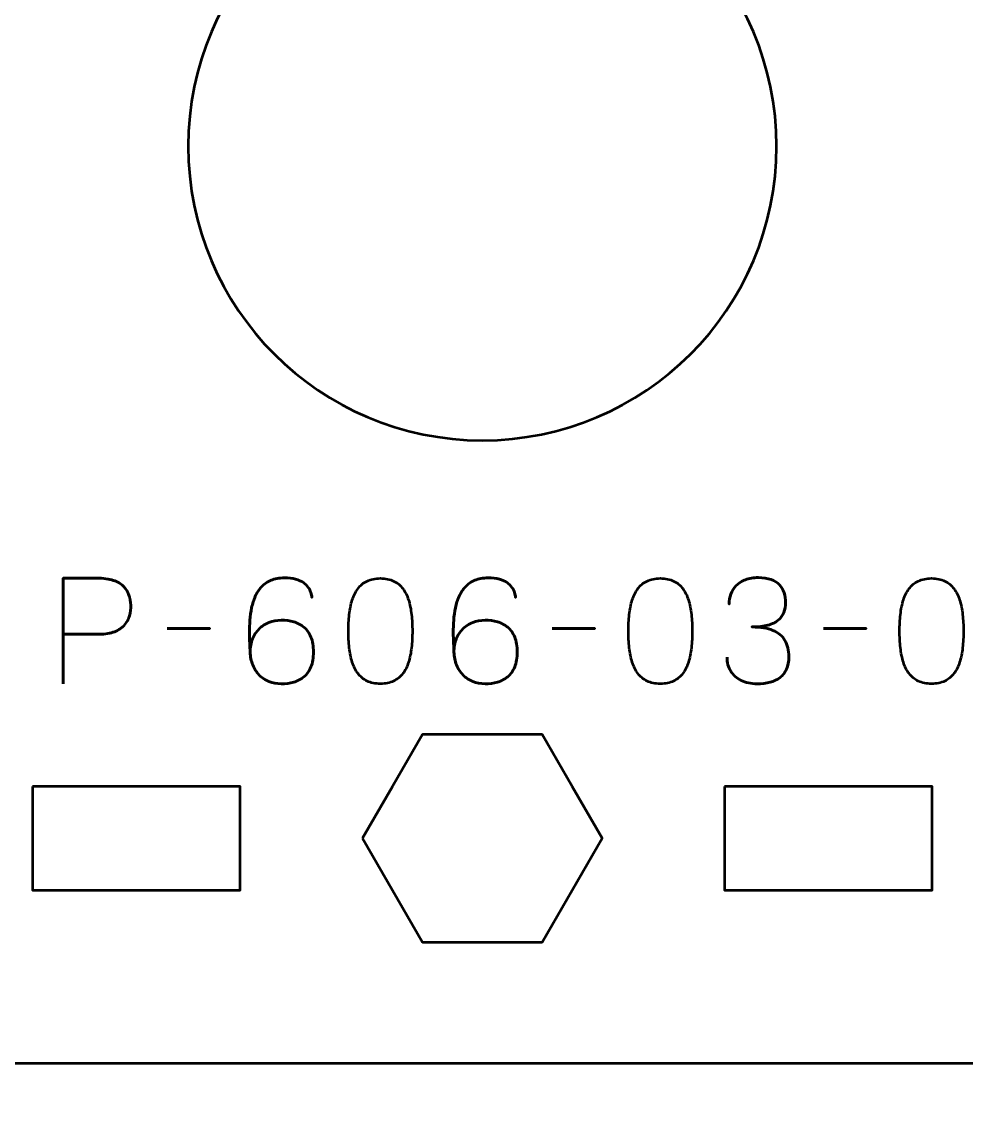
# Model space of a CAD drawing. Header units: centimetres. Extents: x -21 to 0, y -29.7 to 0.
# Drawn here: x -18.831 to -16.102, y -5.95 to -2.79 of the extents above; entities that cross this region are included whole.
import ezdxf

# ---------------------------------------------------------------- set-up
doc = ezdxf.new("R2010")
doc.units = ezdxf.units.CM
doc.header["$MEASUREMENT"] = 0
doc.layers.add('Layer 1', color=7, linetype='Continuous')

msp = doc.modelspace()

# ---------------------------------------------------------------- linework, layer by layer
at = {"layer": 'Layer 1', "color": 1, "lineweight": 53}
msp.add_open_spline([(-21.00003, -29.19995), (-21.00003, -29.19995), (-21.00003, -1.69992), (-21.00003, -1.69992), (-21.00003, -1.69992), (-21.00003, -1.61709), (-20.93286, -1.54992), (-20.85003, -1.54992), (-20.85003, -1.54992), (-20.7672, -1.54992), (-20.70003, -1.48275), (-20.70003, -1.39992), (-20.70003, -1.39992), (-20.70003, -1.31709), (-20.7672, -1.24992), (-20.85003, -1.24992), (-20.85003, -1.24992), (-20.93286, -1.24992), (-21.00003, -1.18275), (-21.00003, -1.09992), (-21.00003, -1.09992), (-21.00003, -1.09992), (-21.00003, -0.49992), (-21.00003, -0.49992), (-21.00003, -0.49992), (-21.00003, -0.22295), (-20.77694, 0.00004), (-20.49994, 0.00004), (-20.49994, 0.00004), (-20.49994, 0.00004), (-0.50008, 0.00004), (-0.50008, 0.00004), (-0.50008, 0.00004), (-0.22294, 0.00004), (0.00002, -0.22295), (0.00002, -0.49992), (0.00002, -0.49992), (0.00002, -0.49992), (0.00002, -29.19995), (0.00002, -29.19995), (0.00002, -29.19995), (0.00002, -29.47695), (-0.22294, -29.70004), (-0.50008, -29.70004), (-0.50008, -29.70004), (-0.50008, -29.70004), (-20.49994, -29.70004), (-20.49994, -29.70004), (-20.49994, -29.70004), (-20.77694, -29.70004), (-21.00003, -29.47695), (-21.00003, -29.19995)], degree=3, knots=[0, 0, 0, 0, 0.0769231, 0.0769231, 0.0769231, 0.0769231, 0.1538462, 0.1538462, 0.1538462, 0.1538462, 0.2307692, 0.2307692, 0.2307692, 0.2307692, 0.3076923, 0.3076923, 0.3076923, 0.3076923, 0.3846154, 0.3846154, 0.3846154, 0.3846154, 0.4615385, 0.4615385, 0.4615385, 0.4615385, 0.5384615, 0.5384615, 0.5384615, 0.5384615, 0.6153846, 0.6153846, 0.6153846, 0.6153846, 0.6923077, 0.6923077, 0.6923077, 0.6923077, 0.7692308, 0.7692308, 0.7692308, 0.7692308, 0.8461538, 0.8461538, 0.8461538, 0.8461538, 0.9230769, 0.9230769, 0.9230769, 0.9230769, 1, 1, 1, 1], dxfattribs=at)
at = {"layer": 'Layer 1', "color": 3, "lineweight": 53}
msp.add_open_spline([(-19.64992, -0.49997), (-19.64992, -0.49997), (-15.35005, -0.49997), (-15.35005, -0.49997), (-15.35005, -0.49997), (-15.07291, -0.49997), (-14.84995, -0.72306), (-14.84995, -1.00006), (-14.84995, -1.00006), (-14.84995, -1.00006), (-14.84995, -5.29993), (-14.84995, -5.29993), (-14.84995, -5.29993), (-14.84995, -5.57707), (-15.07291, -5.80003), (-15.35005, -5.80003), (-15.35005, -5.80003), (-15.35005, -5.80003), (-19.64992, -5.80003), (-19.64992, -5.80003), (-19.64992, -5.80003), (-19.92692, -5.80003), (-20.15001, -5.57707), (-20.15001, -5.29993), (-20.15001, -5.29993), (-20.15001, -5.29993), (-20.15001, -1.00006), (-20.15001, -1.00006), (-20.15001, -1.00006), (-20.15001, -0.72306), (-19.92692, -0.49997), (-19.64992, -0.49997)], degree=3, knots=[0, 0, 0, 0, 0.125, 0.125, 0.125, 0.125, 0.25, 0.25, 0.25, 0.25, 0.375, 0.375, 0.375, 0.375, 0.5, 0.5, 0.5, 0.5, 0.625, 0.625, 0.625, 0.625, 0.75, 0.75, 0.75, 0.75, 0.875, 0.875, 0.875, 0.875, 1, 1, 1, 1], dxfattribs=at)
at = {"layer": 'Layer 1', "lineweight": 53}
for points, knots in [([(-17.49998, -2.3), (-17.03061, -2.3), (-16.64998, -2.68063), (-16.64998, -3.15), (-16.64998, -3.15), (-16.64998, -3.61937), (-17.03061, -4), (-17.49998, -4), (-17.49998, -4), (-17.96935, -4), (-18.34998, -3.61937), (-18.34998, -3.15), (-18.34998, -3.15), (-18.34998, -2.68063), (-17.96935, -2.3), (-17.49998, -2.3)], [0, 0, 0, 0, 0.25, 0.25, 0.25, 0.25, 0.5, 0.5, 0.5, 0.5, 0.75, 0.75, 0.75, 0.75, 1, 1, 1, 1]), ([(-17.84639, -5.15), (-17.84639, -5.15), (-17.75979, -5), (-17.75979, -5), (-17.75979, -5), (-17.75979, -5), (-17.67318, -4.85), (-17.67318, -4.85), (-17.67318, -4.85), (-17.67318, -4.85), (-17.49998, -4.85), (-17.49998, -4.85), (-17.49998, -4.85), (-17.49998, -4.85), (-17.32678, -4.85), (-17.32678, -4.85), (-17.32678, -4.85), (-17.32678, -4.85), (-17.24017, -5), (-17.24017, -5), (-17.24017, -5), (-17.24017, -5), (-17.15357, -5.15), (-17.15357, -5.15), (-17.15357, -5.15), (-17.15357, -5.15), (-17.24017, -5.3), (-17.24017, -5.3), (-17.24017, -5.3), (-17.24017, -5.3), (-17.32678, -5.45), (-17.32678, -5.45), (-17.32678, -5.45), (-17.32678, -5.45), (-17.49998, -5.45), (-17.49998, -5.45), (-17.49998, -5.45), (-17.49998, -5.45), (-17.67318, -5.45), (-17.67318, -5.45), (-17.67318, -5.45), (-17.67318, -5.45), (-17.75979, -5.3), (-17.75979, -5.3), (-17.75979, -5.3), (-17.75979, -5.3), (-17.84639, -5.15), (-17.84639, -5.15)], [0, 0, 0, 0, 0.0833333, 0.0833333, 0.0833333, 0.0833333, 0.1666667, 0.1666667, 0.1666667, 0.1666667, 0.25, 0.25, 0.25, 0.25, 0.3333333, 0.3333333, 0.3333333, 0.3333333, 0.4166667, 0.4166667, 0.4166667, 0.4166667, 0.5, 0.5, 0.5, 0.5, 0.5833333, 0.5833333, 0.5833333, 0.5833333, 0.6666667, 0.6666667, 0.6666667, 0.6666667, 0.75, 0.75, 0.75, 0.75, 0.8333333, 0.8333333, 0.8333333, 0.8333333, 0.9166667, 0.9166667, 0.9166667, 0.9166667, 1, 1, 1, 1]), ([(-18.79997, -4.99993), (-18.79997, -4.99993), (-18.19996, -4.99993), (-18.19996, -4.99993), (-18.19996, -4.99993), (-18.19996, -4.99993), (-18.19996, -5.29993), (-18.19996, -5.29993), (-18.19996, -5.29993), (-18.19996, -5.29993), (-18.79997, -5.29993), (-18.79997, -5.29993), (-18.79997, -5.29993), (-18.79997, -5.29993), (-18.79997, -4.99993), (-18.79997, -4.99993)], [0, 0, 0, 0, 0.25, 0.25, 0.25, 0.25, 0.5, 0.5, 0.5, 0.5, 0.75, 0.75, 0.75, 0.75, 1, 1, 1, 1]), ([(-16.8, -4.99993), (-16.8, -4.99993), (-16.2, -4.99993), (-16.2, -4.99993), (-16.2, -4.99993), (-16.2, -4.99993), (-16.2, -5.29993), (-16.2, -5.29993), (-16.2, -5.29993), (-16.2, -5.29993), (-16.8, -5.29993), (-16.8, -5.29993), (-16.8, -5.29993), (-16.8, -5.29993), (-16.8, -4.99993), (-16.8, -4.99993)], [0, 0, 0, 0, 0.25, 0.25, 0.25, 0.25, 0.5, 0.5, 0.5, 0.5, 0.75, 0.75, 0.75, 0.75, 1, 1, 1, 1])]:
    msp.add_open_spline(points, degree=3, knots=knots, dxfattribs=at)
at = {"layer": 'Layer 1', "color": 5, "lineweight": 53}
for points, knots in [([(-18.71159, -4.70342), (-18.71159, -4.70342), (-18.71159, -4.3982), (-18.71159, -4.3982), (-18.71159, -4.3982), (-18.71159, -4.3982), (-18.61422, -4.3982), (-18.61422, -4.3982), (-18.61422, -4.3982), (-18.59475, -4.39827), (-18.57874, -4.40046), (-18.56611, -4.40469), (-18.56611, -4.40469), (-18.55355, -4.40885), (-18.54367, -4.41464), (-18.53654, -4.42198), (-18.53654, -4.42198), (-18.52942, -4.42924), (-18.52434, -4.43757), (-18.52123, -4.44695), (-18.52123, -4.44695), (-18.5182, -4.45634), (-18.51644, -4.46614), (-18.51601, -4.47652), (-18.51601, -4.47652), (-18.51552, -4.48689), (-18.51672, -4.49705), (-18.51954, -4.50692), (-18.51954, -4.50692), (-18.52243, -4.5168), (-18.5273, -4.52576), (-18.53429, -4.53381), (-18.53429, -4.53381), (-18.5412, -4.54185), (-18.55058, -4.54827), (-18.56237, -4.553), (-18.56237, -4.553), (-18.57415, -4.55779), (-18.58875, -4.56019), (-18.60618, -4.56033), (-18.60618, -4.56033), (-18.60618, -4.56033), (-18.71159, -4.56033), (-18.71159, -4.56033), (-18.71159, -4.56033), (-18.71159, -4.56033), (-18.60618, -4.56033), (-18.60618, -4.56033), (-18.60618, -4.56033), (-18.58911, -4.56019), (-18.57464, -4.55779), (-18.56293, -4.553), (-18.56293, -4.553), (-18.55115, -4.54827), (-18.54176, -4.54185), (-18.53471, -4.53381), (-18.53471, -4.53381), (-18.52772, -4.52576), (-18.52271, -4.5168), (-18.51975, -4.50692), (-18.51975, -4.50692), (-18.51679, -4.49705), (-18.51552, -4.48689), (-18.51601, -4.47652), (-18.51601, -4.47652), (-18.51644, -4.46614), (-18.5182, -4.45634), (-18.52137, -4.44695), (-18.52137, -4.44695), (-18.52448, -4.43757), (-18.5297, -4.42924), (-18.53683, -4.42198), (-18.53683, -4.42198), (-18.54402, -4.41464), (-18.5539, -4.40885), (-18.56646, -4.40469), (-18.56646, -4.40469), (-18.57909, -4.40046), (-18.59496, -4.39827), (-18.61422, -4.3982), (-18.61422, -4.3982), (-18.61422, -4.3982), (-18.71159, -4.3982), (-18.71159, -4.3982), (-18.71159, -4.3982), (-18.71159, -4.3982), (-18.71159, -4.70342), (-18.71159, -4.70342)], [0, 0, 0, 0, 0.0454545, 0.0454545, 0.0454545, 0.0454545, 0.0909091, 0.0909091, 0.0909091, 0.0909091, 0.1363636, 0.1363636, 0.1363636, 0.1363636, 0.1818182, 0.1818182, 0.1818182, 0.1818182, 0.2272727, 0.2272727, 0.2272727, 0.2272727, 0.2727273, 0.2727273, 0.2727273, 0.2727273, 0.3181818, 0.3181818, 0.3181818, 0.3181818, 0.3636364, 0.3636364, 0.3636364, 0.3636364, 0.4090909, 0.4090909, 0.4090909, 0.4090909, 0.4545455, 0.4545455, 0.4545455, 0.4545455, 0.5, 0.5, 0.5, 0.5, 0.5454545, 0.5454545, 0.5454545, 0.5454545, 0.5909091, 0.5909091, 0.5909091, 0.5909091, 0.6363636, 0.6363636, 0.6363636, 0.6363636, 0.6818182, 0.6818182, 0.6818182, 0.6818182, 0.7272727, 0.7272727, 0.7272727, 0.7272727, 0.7727273, 0.7727273, 0.7727273, 0.7727273, 0.8181818, 0.8181818, 0.8181818, 0.8181818, 0.8636364, 0.8636364, 0.8636364, 0.8636364, 0.9090909, 0.9090909, 0.9090909, 0.9090909, 0.9545455, 0.9545455, 0.9545455, 0.9545455, 1, 1, 1, 1]), ([(-18.171, -4.61156), (-18.17093, -4.59773), (-18.16868, -4.58524), (-18.16416, -4.57395), (-18.16416, -4.57395), (-18.15972, -4.56273), (-18.15344, -4.55307), (-18.14532, -4.54495), (-18.14532, -4.54495), (-18.13728, -4.53691), (-18.12775, -4.5307), (-18.11689, -4.52633), (-18.11689, -4.52633), (-18.10602, -4.52195), (-18.0941, -4.51977), (-18.08126, -4.51969), (-18.08126, -4.51969), (-18.06835, -4.51962), (-18.05628, -4.52125), (-18.04506, -4.52449), (-18.04506, -4.52449), (-18.03384, -4.52767), (-18.02404, -4.53289), (-18.0155, -4.54009), (-18.0155, -4.54009), (-18.00696, -4.54721), (-18.00026, -4.55667), (-17.99546, -4.56845), (-17.99546, -4.56845), (-17.99067, -4.58023), (-17.9882, -4.59455), (-17.98813, -4.61156), (-17.98813, -4.61156), (-17.9882, -4.62856), (-17.99067, -4.64288), (-17.99546, -4.65467), (-17.99546, -4.65467), (-18.00026, -4.66645), (-18.00696, -4.6759), (-18.0155, -4.68303), (-18.0155, -4.68303), (-18.02404, -4.69023), (-18.03384, -4.69545), (-18.04506, -4.69862), (-18.04506, -4.69862), (-18.05628, -4.70187), (-18.06835, -4.70349), (-18.08126, -4.70342), (-18.08126, -4.70342), (-18.0941, -4.70335), (-18.10588, -4.70116), (-18.11668, -4.69679), (-18.11668, -4.69679), (-18.1274, -4.69241), (-18.13671, -4.6862), (-18.14469, -4.67809), (-18.14469, -4.67809), (-18.15266, -4.67005), (-18.15894, -4.66038), (-18.16345, -4.64909), (-18.16345, -4.64909), (-18.16804, -4.63787), (-18.17051, -4.62539), (-18.171, -4.61156), (-18.171, -4.61156), (-18.17129, -4.60457), (-18.17164, -4.59625), (-18.17213, -4.58658), (-18.17213, -4.58658), (-18.17263, -4.57684), (-18.17291, -4.56626), (-18.17298, -4.5549), (-18.17298, -4.5549), (-18.17305, -4.54347), (-18.1727, -4.53169), (-18.17178, -4.51962), (-18.17178, -4.51962), (-18.17093, -4.50749), (-18.16924, -4.49556), (-18.16677, -4.48378), (-18.16677, -4.48378), (-18.1643, -4.47207), (-18.16077, -4.46099), (-18.15612, -4.45062), (-18.15612, -4.45062), (-18.15146, -4.44025), (-18.14546, -4.43108), (-18.13805, -4.4231), (-18.13805, -4.4231), (-18.13058, -4.41513), (-18.12147, -4.40885), (-18.11068, -4.40427), (-18.11068, -4.40427), (-18.09988, -4.39975), (-18.08711, -4.39742), (-18.07237, -4.39735), (-18.07237, -4.39735), (-18.05953, -4.39742), (-18.04866, -4.39869), (-18.03963, -4.40116), (-18.03963, -4.40116), (-18.0306, -4.40363), (-18.02319, -4.40695), (-18.01726, -4.41104), (-18.01726, -4.41104), (-18.01141, -4.4152), (-18.00675, -4.41972), (-18.00337, -4.42473), (-18.00337, -4.42473), (-17.99998, -4.42967), (-17.99744, -4.43468), (-17.99589, -4.43969), (-17.99589, -4.43969), (-17.99426, -4.44469), (-17.99321, -4.44935), (-17.99278, -4.45366), (-17.99278, -4.45366), (-17.99321, -4.44935), (-17.99426, -4.44469), (-17.99589, -4.43969), (-17.99589, -4.43969), (-17.99744, -4.43468), (-17.99998, -4.42967), (-18.00337, -4.42473), (-18.00337, -4.42473), (-18.00675, -4.41972), (-18.01141, -4.4152), (-18.01726, -4.41104), (-18.01726, -4.41104), (-18.02319, -4.40695), (-18.0306, -4.40363), (-18.03963, -4.40116), (-18.03963, -4.40116), (-18.04866, -4.39869), (-18.05953, -4.39742), (-18.07237, -4.39735), (-18.07237, -4.39735), (-18.08711, -4.39742), (-18.09988, -4.39975), (-18.11068, -4.40427), (-18.11068, -4.40427), (-18.12147, -4.40885), (-18.13058, -4.41513), (-18.13805, -4.4231), (-18.13805, -4.4231), (-18.14546, -4.43108), (-18.15146, -4.44025), (-18.15612, -4.45062), (-18.15612, -4.45062), (-18.16077, -4.46099), (-18.1643, -4.47207), (-18.16677, -4.48378), (-18.16677, -4.48378), (-18.16924, -4.49556), (-18.17093, -4.50749), (-18.17178, -4.51962), (-18.17178, -4.51962), (-18.1727, -4.53169), (-18.17305, -4.54347), (-18.17298, -4.5549), (-18.17298, -4.5549), (-18.17291, -4.56626), (-18.17263, -4.57684), (-18.17213, -4.58658), (-18.17213, -4.58658), (-18.17164, -4.59625), (-18.17129, -4.60457), (-18.171, -4.61156), (-18.171, -4.61156), (-18.17051, -4.62539), (-18.16804, -4.63787), (-18.16345, -4.64909), (-18.16345, -4.64909), (-18.15894, -4.66038), (-18.15266, -4.67005), (-18.14469, -4.67809), (-18.14469, -4.67809), (-18.13671, -4.6862), (-18.1274, -4.69241), (-18.11668, -4.69679), (-18.11668, -4.69679), (-18.10588, -4.70116), (-18.0941, -4.70335), (-18.08126, -4.70342), (-18.08126, -4.70342), (-18.06835, -4.70349), (-18.05628, -4.70187), (-18.04506, -4.69862), (-18.04506, -4.69862), (-18.03384, -4.69545), (-18.02404, -4.69023), (-18.0155, -4.68303), (-18.0155, -4.68303), (-18.00696, -4.6759), (-18.00026, -4.66645), (-17.99546, -4.65467), (-17.99546, -4.65467), (-17.99067, -4.64288), (-17.9882, -4.62856), (-17.98813, -4.61156), (-17.98813, -4.61156), (-17.9882, -4.59455), (-17.99067, -4.58023), (-17.99546, -4.56845), (-17.99546, -4.56845), (-18.00026, -4.55667), (-18.00696, -4.54721), (-18.0155, -4.54009), (-18.0155, -4.54009), (-18.02404, -4.53289), (-18.03384, -4.52767), (-18.04506, -4.52449), (-18.04506, -4.52449), (-18.05628, -4.52125), (-18.06835, -4.51962), (-18.08126, -4.51969), (-18.08126, -4.51969), (-18.0941, -4.51977), (-18.10602, -4.52195), (-18.11689, -4.52633), (-18.11689, -4.52633), (-18.12775, -4.5307), (-18.13728, -4.53691), (-18.14532, -4.54495), (-18.14532, -4.54495), (-18.15344, -4.55307), (-18.15972, -4.56273), (-18.16416, -4.57395), (-18.16416, -4.57395), (-18.16868, -4.58524), (-18.17093, -4.59773), (-18.171, -4.61156)], [0, 0, 0, 0, 0.0172414, 0.0172414, 0.0172414, 0.0172414, 0.0344828, 0.0344828, 0.0344828, 0.0344828, 0.0517241, 0.0517241, 0.0517241, 0.0517241, 0.0689655, 0.0689655, 0.0689655, 0.0689655, 0.0862069, 0.0862069, 0.0862069, 0.0862069, 0.1034483, 0.1034483, 0.1034483, 0.1034483, 0.1206897, 0.1206897, 0.1206897, 0.1206897, 0.137931, 0.137931, 0.137931, 0.137931, 0.1551724, 0.1551724, 0.1551724, 0.1551724, 0.1724138, 0.1724138, 0.1724138, 0.1724138, 0.1896552, 0.1896552, 0.1896552, 0.1896552, 0.2068966, 0.2068966, 0.2068966, 0.2068966, 0.2241379, 0.2241379, 0.2241379, 0.2241379, 0.2413793, 0.2413793, 0.2413793, 0.2413793, 0.2586207, 0.2586207, 0.2586207, 0.2586207, 0.2758621, 0.2758621, 0.2758621, 0.2758621, 0.2931034, 0.2931034, 0.2931034, 0.2931034, 0.3103448, 0.3103448, 0.3103448, 0.3103448, 0.3275862, 0.3275862, 0.3275862, 0.3275862, 0.3448276, 0.3448276, 0.3448276, 0.3448276, 0.362069, 0.362069, 0.362069, 0.362069, 0.3793103, 0.3793103, 0.3793103, 0.3793103, 0.3965517, 0.3965517, 0.3965517, 0.3965517, 0.4137931, 0.4137931, 0.4137931, 0.4137931, 0.4310345, 0.4310345, 0.4310345, 0.4310345, 0.4482759, 0.4482759, 0.4482759, 0.4482759, 0.4655172, 0.4655172, 0.4655172, 0.4655172, 0.4827586, 0.4827586, 0.4827586, 0.4827586, 0.5, 0.5, 0.5, 0.5, 0.5172414, 0.5172414, 0.5172414, 0.5172414, 0.5344828, 0.5344828, 0.5344828, 0.5344828, 0.5517241, 0.5517241, 0.5517241, 0.5517241, 0.5689655, 0.5689655, 0.5689655, 0.5689655, 0.5862069, 0.5862069, 0.5862069, 0.5862069, 0.6034483, 0.6034483, 0.6034483, 0.6034483, 0.6206897, 0.6206897, 0.6206897, 0.6206897, 0.637931, 0.637931, 0.637931, 0.637931, 0.6551724, 0.6551724, 0.6551724, 0.6551724, 0.6724138, 0.6724138, 0.6724138, 0.6724138, 0.6896552, 0.6896552, 0.6896552, 0.6896552, 0.7068966, 0.7068966, 0.7068966, 0.7068966, 0.7241379, 0.7241379, 0.7241379, 0.7241379, 0.7413793, 0.7413793, 0.7413793, 0.7413793, 0.7586207, 0.7586207, 0.7586207, 0.7586207, 0.7758621, 0.7758621, 0.7758621, 0.7758621, 0.7931034, 0.7931034, 0.7931034, 0.7931034, 0.8103448, 0.8103448, 0.8103448, 0.8103448, 0.8275862, 0.8275862, 0.8275862, 0.8275862, 0.8448276, 0.8448276, 0.8448276, 0.8448276, 0.862069, 0.862069, 0.862069, 0.862069, 0.8793103, 0.8793103, 0.8793103, 0.8793103, 0.8965517, 0.8965517, 0.8965517, 0.8965517, 0.9137931, 0.9137931, 0.9137931, 0.9137931, 0.9310345, 0.9310345, 0.9310345, 0.9310345, 0.9482759, 0.9482759, 0.9482759, 0.9482759, 0.9655172, 0.9655172, 0.9655172, 0.9655172, 0.9827586, 0.9827586, 0.9827586, 0.9827586, 1, 1, 1, 1]), ([(-17.79466, -4.70342), (-17.77985, -4.70335), (-17.76708, -4.70074), (-17.75642, -4.69566), (-17.75642, -4.69566), (-17.74584, -4.69058), (-17.73702, -4.68331), (-17.72997, -4.67407), (-17.72997, -4.67407), (-17.72298, -4.66476), (-17.71748, -4.65375), (-17.71339, -4.64105), (-17.71339, -4.64105), (-17.70936, -4.62835), (-17.70647, -4.61445), (-17.70485, -4.59921), (-17.70485, -4.59921), (-17.70315, -4.58397), (-17.70231, -4.56795), (-17.70238, -4.55102), (-17.70238, -4.55102), (-17.70231, -4.53416), (-17.70315, -4.51814), (-17.70485, -4.50297), (-17.70485, -4.50297), (-17.70647, -4.4878), (-17.70936, -4.47383), (-17.71339, -4.46113), (-17.71339, -4.46113), (-17.71748, -4.4485), (-17.72298, -4.4375), (-17.72997, -4.42811), (-17.72997, -4.42811), (-17.73702, -4.4188), (-17.74584, -4.41153), (-17.75642, -4.40645), (-17.75642, -4.40645), (-17.76708, -4.4013), (-17.77985, -4.39869), (-17.79466, -4.39862), (-17.79466, -4.39862), (-17.80948, -4.39869), (-17.82225, -4.4013), (-17.83291, -4.40645), (-17.83291, -4.40645), (-17.84349, -4.41153), (-17.85231, -4.4188), (-17.85936, -4.42811), (-17.85936, -4.42811), (-17.86635, -4.4375), (-17.87185, -4.4485), (-17.87594, -4.46113), (-17.87594, -4.46113), (-17.87997, -4.47383), (-17.88286, -4.4878), (-17.88448, -4.50297), (-17.88448, -4.50297), (-17.88617, -4.51814), (-17.88702, -4.53416), (-17.88695, -4.55102), (-17.88695, -4.55102), (-17.88702, -4.56795), (-17.88617, -4.58397), (-17.88448, -4.59921), (-17.88448, -4.59921), (-17.88286, -4.61445), (-17.87997, -4.62835), (-17.87594, -4.64105), (-17.87594, -4.64105), (-17.87185, -4.65375), (-17.86635, -4.66476), (-17.85936, -4.67407), (-17.85936, -4.67407), (-17.85231, -4.68331), (-17.84349, -4.69058), (-17.83291, -4.69566), (-17.83291, -4.69566), (-17.82225, -4.70074), (-17.80948, -4.70335), (-17.79466, -4.70342)], [0, 0, 0, 0, 0.05, 0.05, 0.05, 0.05, 0.1, 0.1, 0.1, 0.1, 0.15, 0.15, 0.15, 0.15, 0.2, 0.2, 0.2, 0.2, 0.25, 0.25, 0.25, 0.25, 0.3, 0.3, 0.3, 0.3, 0.35, 0.35, 0.35, 0.35, 0.4, 0.4, 0.4, 0.4, 0.45, 0.45, 0.45, 0.45, 0.5, 0.5, 0.5, 0.5, 0.55, 0.55, 0.55, 0.55, 0.6, 0.6, 0.6, 0.6, 0.65, 0.65, 0.65, 0.65, 0.7, 0.7, 0.7, 0.7, 0.75, 0.75, 0.75, 0.75, 0.8, 0.8, 0.8, 0.8, 0.85, 0.85, 0.85, 0.85, 0.9, 0.9, 0.9, 0.9, 0.95, 0.95, 0.95, 0.95, 1, 1, 1, 1]), ([(-17.79466, -4.70342), (-17.77985, -4.70335), (-17.76708, -4.70074), (-17.75642, -4.69566), (-17.75642, -4.69566), (-17.74584, -4.69058), (-17.73702, -4.68331), (-17.72997, -4.67407), (-17.72997, -4.67407), (-17.72298, -4.66476), (-17.71748, -4.65375), (-17.71339, -4.64105), (-17.71339, -4.64105), (-17.70936, -4.62835), (-17.70647, -4.61445), (-17.70485, -4.59921), (-17.70485, -4.59921), (-17.70315, -4.58397), (-17.70231, -4.56795), (-17.70238, -4.55102), (-17.70238, -4.55102), (-17.70231, -4.53416), (-17.70315, -4.51814), (-17.70485, -4.50297), (-17.70485, -4.50297), (-17.70647, -4.4878), (-17.70936, -4.47383), (-17.71339, -4.46113), (-17.71339, -4.46113), (-17.71748, -4.4485), (-17.72298, -4.4375), (-17.72997, -4.42811), (-17.72997, -4.42811), (-17.73702, -4.4188), (-17.74584, -4.41153), (-17.75642, -4.40645), (-17.75642, -4.40645), (-17.76708, -4.4013), (-17.77985, -4.39869), (-17.79466, -4.39862), (-17.79466, -4.39862), (-17.80948, -4.39869), (-17.82225, -4.4013), (-17.83291, -4.40645), (-17.83291, -4.40645), (-17.84349, -4.41153), (-17.85231, -4.4188), (-17.85936, -4.42811), (-17.85936, -4.42811), (-17.86635, -4.4375), (-17.87185, -4.4485), (-17.87594, -4.46113), (-17.87594, -4.46113), (-17.87997, -4.47383), (-17.88286, -4.4878), (-17.88448, -4.50297), (-17.88448, -4.50297), (-17.88617, -4.51814), (-17.88702, -4.53416), (-17.88695, -4.55102), (-17.88695, -4.55102), (-17.88702, -4.56795), (-17.88617, -4.58397), (-17.88448, -4.59921), (-17.88448, -4.59921), (-17.88286, -4.61445), (-17.87997, -4.62835), (-17.87594, -4.64105), (-17.87594, -4.64105), (-17.87185, -4.65375), (-17.86635, -4.66476), (-17.85936, -4.67407), (-17.85936, -4.67407), (-17.85231, -4.68331), (-17.84349, -4.69058), (-17.83291, -4.69566), (-17.83291, -4.69566), (-17.82225, -4.70074), (-17.80948, -4.70335), (-17.79466, -4.70342)], [0, 0, 0, 0, 0.05, 0.05, 0.05, 0.05, 0.1, 0.1, 0.1, 0.1, 0.15, 0.15, 0.15, 0.15, 0.2, 0.2, 0.2, 0.2, 0.25, 0.25, 0.25, 0.25, 0.3, 0.3, 0.3, 0.3, 0.35, 0.35, 0.35, 0.35, 0.4, 0.4, 0.4, 0.4, 0.45, 0.45, 0.45, 0.45, 0.5, 0.5, 0.5, 0.5, 0.55, 0.55, 0.55, 0.55, 0.6, 0.6, 0.6, 0.6, 0.65, 0.65, 0.65, 0.65, 0.7, 0.7, 0.7, 0.7, 0.75, 0.75, 0.75, 0.75, 0.8, 0.8, 0.8, 0.8, 0.85, 0.85, 0.85, 0.85, 0.9, 0.9, 0.9, 0.9, 0.95, 0.95, 0.95, 0.95, 1, 1, 1, 1]), ([(-17.58215, -4.61156), (-17.58208, -4.59773), (-17.57983, -4.58524), (-17.57531, -4.57395), (-17.57531, -4.57395), (-17.57087, -4.56273), (-17.56459, -4.55307), (-17.55647, -4.54495), (-17.55647, -4.54495), (-17.54843, -4.53691), (-17.5389, -4.5307), (-17.52804, -4.52633), (-17.52804, -4.52633), (-17.51717, -4.52195), (-17.50525, -4.51977), (-17.49241, -4.51969), (-17.49241, -4.51969), (-17.4795, -4.51962), (-17.46743, -4.52125), (-17.45621, -4.52449), (-17.45621, -4.52449), (-17.44499, -4.52767), (-17.43519, -4.53289), (-17.42665, -4.54009), (-17.42665, -4.54009), (-17.41811, -4.54721), (-17.41141, -4.55667), (-17.40661, -4.56845), (-17.40661, -4.56845), (-17.40182, -4.58023), (-17.39935, -4.59455), (-17.39928, -4.61156), (-17.39928, -4.61156), (-17.39935, -4.62856), (-17.40182, -4.64288), (-17.40661, -4.65467), (-17.40661, -4.65467), (-17.41141, -4.66645), (-17.41811, -4.6759), (-17.42665, -4.68303), (-17.42665, -4.68303), (-17.43519, -4.69023), (-17.44499, -4.69545), (-17.45621, -4.69862), (-17.45621, -4.69862), (-17.46743, -4.70187), (-17.4795, -4.70349), (-17.49241, -4.70342), (-17.49241, -4.70342), (-17.50525, -4.70335), (-17.51703, -4.70116), (-17.52783, -4.69679), (-17.52783, -4.69679), (-17.53855, -4.69241), (-17.54786, -4.6862), (-17.55584, -4.67809), (-17.55584, -4.67809), (-17.56381, -4.67005), (-17.57009, -4.66038), (-17.5746, -4.64909), (-17.5746, -4.64909), (-17.57919, -4.63787), (-17.58166, -4.62539), (-17.58215, -4.61156), (-17.58215, -4.61156), (-17.58244, -4.60457), (-17.58279, -4.59625), (-17.58328, -4.58658), (-17.58328, -4.58658), (-17.58378, -4.57684), (-17.58406, -4.56626), (-17.58413, -4.5549), (-17.58413, -4.5549), (-17.5842, -4.54347), (-17.58385, -4.53169), (-17.58293, -4.51962), (-17.58293, -4.51962), (-17.58208, -4.50749), (-17.58039, -4.49556), (-17.57792, -4.48378), (-17.57792, -4.48378), (-17.57545, -4.47207), (-17.57192, -4.46099), (-17.56727, -4.45062), (-17.56727, -4.45062), (-17.56261, -4.44025), (-17.55661, -4.43108), (-17.5492, -4.4231), (-17.5492, -4.4231), (-17.54173, -4.41513), (-17.53262, -4.40885), (-17.52183, -4.40427), (-17.52183, -4.40427), (-17.51103, -4.39975), (-17.49826, -4.39742), (-17.48352, -4.39735), (-17.48352, -4.39735), (-17.47068, -4.39742), (-17.45981, -4.39869), (-17.45078, -4.40116), (-17.45078, -4.40116), (-17.44175, -4.40363), (-17.43434, -4.40695), (-17.42841, -4.41104), (-17.42841, -4.41104), (-17.42256, -4.4152), (-17.4179, -4.41972), (-17.41452, -4.42473), (-17.41452, -4.42473), (-17.41113, -4.42967), (-17.40859, -4.43468), (-17.40704, -4.43969), (-17.40704, -4.43969), (-17.40541, -4.44469), (-17.40436, -4.44935), (-17.40393, -4.45366), (-17.40393, -4.45366), (-17.40436, -4.44935), (-17.40541, -4.44469), (-17.40704, -4.43969), (-17.40704, -4.43969), (-17.40859, -4.43468), (-17.41113, -4.42967), (-17.41452, -4.42473), (-17.41452, -4.42473), (-17.4179, -4.41972), (-17.42256, -4.4152), (-17.42841, -4.41104), (-17.42841, -4.41104), (-17.43434, -4.40695), (-17.44175, -4.40363), (-17.45078, -4.40116), (-17.45078, -4.40116), (-17.45981, -4.39869), (-17.47068, -4.39742), (-17.48352, -4.39735), (-17.48352, -4.39735), (-17.49826, -4.39742), (-17.51103, -4.39975), (-17.52183, -4.40427), (-17.52183, -4.40427), (-17.53262, -4.40885), (-17.54173, -4.41513), (-17.5492, -4.4231), (-17.5492, -4.4231), (-17.55661, -4.43108), (-17.56261, -4.44025), (-17.56727, -4.45062), (-17.56727, -4.45062), (-17.57192, -4.46099), (-17.57545, -4.47207), (-17.57792, -4.48378), (-17.57792, -4.48378), (-17.58039, -4.49556), (-17.58208, -4.50749), (-17.58293, -4.51962), (-17.58293, -4.51962), (-17.58385, -4.53169), (-17.5842, -4.54347), (-17.58413, -4.5549), (-17.58413, -4.5549), (-17.58406, -4.56626), (-17.58378, -4.57684), (-17.58328, -4.58658), (-17.58328, -4.58658), (-17.58279, -4.59625), (-17.58244, -4.60457), (-17.58215, -4.61156), (-17.58215, -4.61156), (-17.58166, -4.62539), (-17.57919, -4.63787), (-17.5746, -4.64909), (-17.5746, -4.64909), (-17.57009, -4.66038), (-17.56381, -4.67005), (-17.55584, -4.67809), (-17.55584, -4.67809), (-17.54786, -4.6862), (-17.53855, -4.69241), (-17.52783, -4.69679), (-17.52783, -4.69679), (-17.51703, -4.70116), (-17.50525, -4.70335), (-17.49241, -4.70342), (-17.49241, -4.70342), (-17.4795, -4.70349), (-17.46743, -4.70187), (-17.45621, -4.69862), (-17.45621, -4.69862), (-17.44499, -4.69545), (-17.43519, -4.69023), (-17.42665, -4.68303), (-17.42665, -4.68303), (-17.41811, -4.6759), (-17.41141, -4.66645), (-17.40661, -4.65467), (-17.40661, -4.65467), (-17.40182, -4.64288), (-17.39935, -4.62856), (-17.39928, -4.61156), (-17.39928, -4.61156), (-17.39935, -4.59455), (-17.40182, -4.58023), (-17.40661, -4.56845), (-17.40661, -4.56845), (-17.41141, -4.55667), (-17.41811, -4.54721), (-17.42665, -4.54009), (-17.42665, -4.54009), (-17.43519, -4.53289), (-17.44499, -4.52767), (-17.45621, -4.52449), (-17.45621, -4.52449), (-17.46743, -4.52125), (-17.4795, -4.51962), (-17.49241, -4.51969), (-17.49241, -4.51969), (-17.50525, -4.51977), (-17.51717, -4.52195), (-17.52804, -4.52633), (-17.52804, -4.52633), (-17.5389, -4.5307), (-17.54843, -4.53691), (-17.55647, -4.54495), (-17.55647, -4.54495), (-17.56459, -4.55307), (-17.57087, -4.56273), (-17.57531, -4.57395), (-17.57531, -4.57395), (-17.57983, -4.58524), (-17.58208, -4.59773), (-17.58215, -4.61156)], [0, 0, 0, 0, 0.0172414, 0.0172414, 0.0172414, 0.0172414, 0.0344828, 0.0344828, 0.0344828, 0.0344828, 0.0517241, 0.0517241, 0.0517241, 0.0517241, 0.0689655, 0.0689655, 0.0689655, 0.0689655, 0.0862069, 0.0862069, 0.0862069, 0.0862069, 0.1034483, 0.1034483, 0.1034483, 0.1034483, 0.1206897, 0.1206897, 0.1206897, 0.1206897, 0.137931, 0.137931, 0.137931, 0.137931, 0.1551724, 0.1551724, 0.1551724, 0.1551724, 0.1724138, 0.1724138, 0.1724138, 0.1724138, 0.1896552, 0.1896552, 0.1896552, 0.1896552, 0.2068966, 0.2068966, 0.2068966, 0.2068966, 0.2241379, 0.2241379, 0.2241379, 0.2241379, 0.2413793, 0.2413793, 0.2413793, 0.2413793, 0.2586207, 0.2586207, 0.2586207, 0.2586207, 0.2758621, 0.2758621, 0.2758621, 0.2758621, 0.2931034, 0.2931034, 0.2931034, 0.2931034, 0.3103448, 0.3103448, 0.3103448, 0.3103448, 0.3275862, 0.3275862, 0.3275862, 0.3275862, 0.3448276, 0.3448276, 0.3448276, 0.3448276, 0.362069, 0.362069, 0.362069, 0.362069, 0.3793103, 0.3793103, 0.3793103, 0.3793103, 0.3965517, 0.3965517, 0.3965517, 0.3965517, 0.4137931, 0.4137931, 0.4137931, 0.4137931, 0.4310345, 0.4310345, 0.4310345, 0.4310345, 0.4482759, 0.4482759, 0.4482759, 0.4482759, 0.4655172, 0.4655172, 0.4655172, 0.4655172, 0.4827586, 0.4827586, 0.4827586, 0.4827586, 0.5, 0.5, 0.5, 0.5, 0.5172414, 0.5172414, 0.5172414, 0.5172414, 0.5344828, 0.5344828, 0.5344828, 0.5344828, 0.5517241, 0.5517241, 0.5517241, 0.5517241, 0.5689655, 0.5689655, 0.5689655, 0.5689655, 0.5862069, 0.5862069, 0.5862069, 0.5862069, 0.6034483, 0.6034483, 0.6034483, 0.6034483, 0.6206897, 0.6206897, 0.6206897, 0.6206897, 0.637931, 0.637931, 0.637931, 0.637931, 0.6551724, 0.6551724, 0.6551724, 0.6551724, 0.6724138, 0.6724138, 0.6724138, 0.6724138, 0.6896552, 0.6896552, 0.6896552, 0.6896552, 0.7068966, 0.7068966, 0.7068966, 0.7068966, 0.7241379, 0.7241379, 0.7241379, 0.7241379, 0.7413793, 0.7413793, 0.7413793, 0.7413793, 0.7586207, 0.7586207, 0.7586207, 0.7586207, 0.7758621, 0.7758621, 0.7758621, 0.7758621, 0.7931034, 0.7931034, 0.7931034, 0.7931034, 0.8103448, 0.8103448, 0.8103448, 0.8103448, 0.8275862, 0.8275862, 0.8275862, 0.8275862, 0.8448276, 0.8448276, 0.8448276, 0.8448276, 0.862069, 0.862069, 0.862069, 0.862069, 0.8793103, 0.8793103, 0.8793103, 0.8793103, 0.8965517, 0.8965517, 0.8965517, 0.8965517, 0.9137931, 0.9137931, 0.9137931, 0.9137931, 0.9310345, 0.9310345, 0.9310345, 0.9310345, 0.9482759, 0.9482759, 0.9482759, 0.9482759, 0.9655172, 0.9655172, 0.9655172, 0.9655172, 0.9827586, 0.9827586, 0.9827586, 0.9827586, 1, 1, 1, 1]), ([(-16.98568, -4.70342), (-16.97087, -4.70335), (-16.9581, -4.70074), (-16.94744, -4.69566), (-16.94744, -4.69566), (-16.93686, -4.69058), (-16.92804, -4.68331), (-16.92099, -4.67407), (-16.92099, -4.67407), (-16.914, -4.66476), (-16.9085, -4.65375), (-16.90441, -4.64105), (-16.90441, -4.64105), (-16.90038, -4.62835), (-16.89749, -4.61445), (-16.89587, -4.59921), (-16.89587, -4.59921), (-16.89417, -4.58397), (-16.89333, -4.56795), (-16.8934, -4.55102), (-16.8934, -4.55102), (-16.89333, -4.53416), (-16.89417, -4.51814), (-16.89587, -4.50297), (-16.89587, -4.50297), (-16.89749, -4.4878), (-16.90038, -4.47383), (-16.90441, -4.46113), (-16.90441, -4.46113), (-16.9085, -4.4485), (-16.914, -4.4375), (-16.92099, -4.42811), (-16.92099, -4.42811), (-16.92804, -4.4188), (-16.93686, -4.41153), (-16.94744, -4.40645), (-16.94744, -4.40645), (-16.9581, -4.4013), (-16.97087, -4.39869), (-16.98568, -4.39862), (-16.98568, -4.39862), (-17.0005, -4.39869), (-17.01327, -4.4013), (-17.02393, -4.40645), (-17.02393, -4.40645), (-17.03451, -4.41153), (-17.04333, -4.4188), (-17.05038, -4.42811), (-17.05038, -4.42811), (-17.05737, -4.4375), (-17.06287, -4.4485), (-17.06696, -4.46113), (-17.06696, -4.46113), (-17.07099, -4.47383), (-17.07388, -4.4878), (-17.0755, -4.50297), (-17.0755, -4.50297), (-17.07719, -4.51814), (-17.07804, -4.53416), (-17.07797, -4.55102), (-17.07797, -4.55102), (-17.07804, -4.56795), (-17.07719, -4.58397), (-17.0755, -4.59921), (-17.0755, -4.59921), (-17.07388, -4.61445), (-17.07099, -4.62835), (-17.06696, -4.64105), (-17.06696, -4.64105), (-17.06287, -4.65375), (-17.05737, -4.66476), (-17.05038, -4.67407), (-17.05038, -4.67407), (-17.04333, -4.68331), (-17.03451, -4.69058), (-17.02393, -4.69566), (-17.02393, -4.69566), (-17.01327, -4.70074), (-17.0005, -4.70335), (-16.98568, -4.70342)], [0, 0, 0, 0, 0.05, 0.05, 0.05, 0.05, 0.1, 0.1, 0.1, 0.1, 0.15, 0.15, 0.15, 0.15, 0.2, 0.2, 0.2, 0.2, 0.25, 0.25, 0.25, 0.25, 0.3, 0.3, 0.3, 0.3, 0.35, 0.35, 0.35, 0.35, 0.4, 0.4, 0.4, 0.4, 0.45, 0.45, 0.45, 0.45, 0.5, 0.5, 0.5, 0.5, 0.55, 0.55, 0.55, 0.55, 0.6, 0.6, 0.6, 0.6, 0.65, 0.65, 0.65, 0.65, 0.7, 0.7, 0.7, 0.7, 0.75, 0.75, 0.75, 0.75, 0.8, 0.8, 0.8, 0.8, 0.85, 0.85, 0.85, 0.85, 0.9, 0.9, 0.9, 0.9, 0.95, 0.95, 0.95, 0.95, 1, 1, 1, 1]), ([(-16.98568, -4.70342), (-16.97087, -4.70335), (-16.9581, -4.70074), (-16.94744, -4.69566), (-16.94744, -4.69566), (-16.93686, -4.69058), (-16.92804, -4.68331), (-16.92099, -4.67407), (-16.92099, -4.67407), (-16.914, -4.66476), (-16.9085, -4.65375), (-16.90441, -4.64105), (-16.90441, -4.64105), (-16.90038, -4.62835), (-16.89749, -4.61445), (-16.89587, -4.59921), (-16.89587, -4.59921), (-16.89417, -4.58397), (-16.89333, -4.56795), (-16.8934, -4.55102), (-16.8934, -4.55102), (-16.89333, -4.53416), (-16.89417, -4.51814), (-16.89587, -4.50297), (-16.89587, -4.50297), (-16.89749, -4.4878), (-16.90038, -4.47383), (-16.90441, -4.46113), (-16.90441, -4.46113), (-16.9085, -4.4485), (-16.914, -4.4375), (-16.92099, -4.42811), (-16.92099, -4.42811), (-16.92804, -4.4188), (-16.93686, -4.41153), (-16.94744, -4.40645), (-16.94744, -4.40645), (-16.9581, -4.4013), (-16.97087, -4.39869), (-16.98568, -4.39862), (-16.98568, -4.39862), (-17.0005, -4.39869), (-17.01327, -4.4013), (-17.02393, -4.40645), (-17.02393, -4.40645), (-17.03451, -4.41153), (-17.04333, -4.4188), (-17.05038, -4.42811), (-17.05038, -4.42811), (-17.05737, -4.4375), (-17.06287, -4.4485), (-17.06696, -4.46113), (-17.06696, -4.46113), (-17.07099, -4.47383), (-17.07388, -4.4878), (-17.0755, -4.50297), (-17.0755, -4.50297), (-17.07719, -4.51814), (-17.07804, -4.53416), (-17.07797, -4.55102), (-17.07797, -4.55102), (-17.07804, -4.56795), (-17.07719, -4.58397), (-17.0755, -4.59921), (-17.0755, -4.59921), (-17.07388, -4.61445), (-17.07099, -4.62835), (-17.06696, -4.64105), (-17.06696, -4.64105), (-17.06287, -4.65375), (-17.05737, -4.66476), (-17.05038, -4.67407), (-17.05038, -4.67407), (-17.04333, -4.68331), (-17.03451, -4.69058), (-17.02393, -4.69566), (-17.02393, -4.69566), (-17.01327, -4.70074), (-17.0005, -4.70335), (-16.98568, -4.70342)], [0, 0, 0, 0, 0.05, 0.05, 0.05, 0.05, 0.1, 0.1, 0.1, 0.1, 0.15, 0.15, 0.15, 0.15, 0.2, 0.2, 0.2, 0.2, 0.25, 0.25, 0.25, 0.25, 0.3, 0.3, 0.3, 0.3, 0.35, 0.35, 0.35, 0.35, 0.4, 0.4, 0.4, 0.4, 0.45, 0.45, 0.45, 0.45, 0.5, 0.5, 0.5, 0.5, 0.55, 0.55, 0.55, 0.55, 0.6, 0.6, 0.6, 0.6, 0.65, 0.65, 0.65, 0.65, 0.7, 0.7, 0.7, 0.7, 0.75, 0.75, 0.75, 0.75, 0.8, 0.8, 0.8, 0.8, 0.85, 0.85, 0.85, 0.85, 0.9, 0.9, 0.9, 0.9, 0.95, 0.95, 0.95, 0.95, 1, 1, 1, 1]), ([(-16.79307, -4.6268), (-16.793, -4.64204), (-16.78947, -4.6553), (-16.78249, -4.6668), (-16.78249, -4.6668), (-16.7755, -4.67823), (-16.76555, -4.68719), (-16.75257, -4.69361), (-16.75257, -4.69361), (-16.73959, -4.70003), (-16.724, -4.70328), (-16.70586, -4.70342), (-16.70586, -4.70342), (-16.69225, -4.70342), (-16.6799, -4.70201), (-16.66868, -4.69905), (-16.66868, -4.69905), (-16.65753, -4.69608), (-16.64794, -4.6915), (-16.63982, -4.68522), (-16.63982, -4.68522), (-16.63171, -4.67894), (-16.6255, -4.67082), (-16.62106, -4.66095), (-16.62106, -4.66095), (-16.61668, -4.651), (-16.6145, -4.63907), (-16.61443, -4.6251), (-16.61443, -4.6251), (-16.61435, -4.60648), (-16.61816, -4.59074), (-16.62571, -4.57797), (-16.62571, -4.57797), (-16.63326, -4.5652), (-16.64498, -4.55561), (-16.66071, -4.54905), (-16.66071, -4.54905), (-16.67644, -4.54248), (-16.69662, -4.53917), (-16.7211, -4.53917), (-16.7211, -4.53917), (-16.70283, -4.53924), (-16.68752, -4.53755), (-16.67503, -4.53409), (-16.67503, -4.53409), (-16.66261, -4.53063), (-16.65267, -4.52576), (-16.64519, -4.51941), (-16.64519, -4.51941), (-16.63771, -4.51313), (-16.63228, -4.50565), (-16.62903, -4.49705), (-16.62903, -4.49705), (-16.62571, -4.48851), (-16.62409, -4.47913), (-16.62416, -4.4689), (-16.62416, -4.4689), (-16.62409, -4.45866), (-16.6255, -4.44921), (-16.62832, -4.44046), (-16.62832, -4.44046), (-16.63108, -4.43171), (-16.63559, -4.42402), (-16.64173, -4.41746), (-16.64173, -4.41746), (-16.64787, -4.4109), (-16.65598, -4.40575), (-16.66593, -4.40208), (-16.66593, -4.40208), (-16.67595, -4.39841), (-16.68816, -4.39658), (-16.70248, -4.39651), (-16.70248, -4.39651), (-16.71673, -4.39658), (-16.72922, -4.39869), (-16.7398, -4.40279), (-16.7398, -4.40279), (-16.75046, -4.40688), (-16.7592, -4.41245), (-16.76626, -4.41958), (-16.76626, -4.41958), (-16.77324, -4.4267), (-16.77847, -4.43482), (-16.78192, -4.44399), (-16.78192, -4.44399), (-16.78545, -4.45316), (-16.78714, -4.4629), (-16.78714, -4.47313), (-16.78714, -4.47313), (-16.78714, -4.4629), (-16.78545, -4.45316), (-16.78192, -4.44399), (-16.78192, -4.44399), (-16.77847, -4.43482), (-16.77324, -4.4267), (-16.76626, -4.41958), (-16.76626, -4.41958), (-16.7592, -4.41245), (-16.75046, -4.40688), (-16.7398, -4.40279), (-16.7398, -4.40279), (-16.72922, -4.39869), (-16.71673, -4.39658), (-16.70248, -4.39651), (-16.70248, -4.39651), (-16.68816, -4.39658), (-16.67595, -4.39841), (-16.66593, -4.40208), (-16.66593, -4.40208), (-16.65598, -4.40575), (-16.64787, -4.4109), (-16.64173, -4.41746), (-16.64173, -4.41746), (-16.63559, -4.42402), (-16.63108, -4.43171), (-16.62832, -4.44046), (-16.62832, -4.44046), (-16.6255, -4.44921), (-16.62409, -4.45866), (-16.62416, -4.4689), (-16.62416, -4.4689), (-16.62409, -4.47913), (-16.62571, -4.48851), (-16.62903, -4.49705), (-16.62903, -4.49705), (-16.63228, -4.50565), (-16.63771, -4.51313), (-16.64519, -4.51941), (-16.64519, -4.51941), (-16.65267, -4.52576), (-16.66261, -4.53063), (-16.67503, -4.53409), (-16.67503, -4.53409), (-16.68752, -4.53755), (-16.70283, -4.53924), (-16.7211, -4.53917), (-16.7211, -4.53917), (-16.69662, -4.53917), (-16.67644, -4.54248), (-16.66071, -4.54905), (-16.66071, -4.54905), (-16.64498, -4.55561), (-16.63326, -4.5652), (-16.62571, -4.57797), (-16.62571, -4.57797), (-16.61816, -4.59074), (-16.61435, -4.60648), (-16.61443, -4.6251), (-16.61443, -4.6251), (-16.6145, -4.63907), (-16.61668, -4.651), (-16.62106, -4.66095), (-16.62106, -4.66095), (-16.6255, -4.67082), (-16.63171, -4.67894), (-16.63982, -4.68522), (-16.63982, -4.68522), (-16.64794, -4.6915), (-16.65753, -4.69608), (-16.66868, -4.69905), (-16.66868, -4.69905), (-16.6799, -4.70201), (-16.69225, -4.70342), (-16.70586, -4.70342), (-16.70586, -4.70342), (-16.724, -4.70328), (-16.73959, -4.70003), (-16.75257, -4.69361), (-16.75257, -4.69361), (-16.76555, -4.68719), (-16.7755, -4.67823), (-16.78249, -4.6668), (-16.78249, -4.6668), (-16.78947, -4.6553), (-16.793, -4.64204), (-16.79307, -4.6268)], [0, 0, 0, 0, 0.0227273, 0.0227273, 0.0227273, 0.0227273, 0.0454545, 0.0454545, 0.0454545, 0.0454545, 0.0681818, 0.0681818, 0.0681818, 0.0681818, 0.0909091, 0.0909091, 0.0909091, 0.0909091, 0.1136364, 0.1136364, 0.1136364, 0.1136364, 0.1363636, 0.1363636, 0.1363636, 0.1363636, 0.1590909, 0.1590909, 0.1590909, 0.1590909, 0.1818182, 0.1818182, 0.1818182, 0.1818182, 0.2045455, 0.2045455, 0.2045455, 0.2045455, 0.2272727, 0.2272727, 0.2272727, 0.2272727, 0.25, 0.25, 0.25, 0.25, 0.2727273, 0.2727273, 0.2727273, 0.2727273, 0.2954545, 0.2954545, 0.2954545, 0.2954545, 0.3181818, 0.3181818, 0.3181818, 0.3181818, 0.3409091, 0.3409091, 0.3409091, 0.3409091, 0.3636364, 0.3636364, 0.3636364, 0.3636364, 0.3863636, 0.3863636, 0.3863636, 0.3863636, 0.4090909, 0.4090909, 0.4090909, 0.4090909, 0.4318182, 0.4318182, 0.4318182, 0.4318182, 0.4545455, 0.4545455, 0.4545455, 0.4545455, 0.4772727, 0.4772727, 0.4772727, 0.4772727, 0.5, 0.5, 0.5, 0.5, 0.5227273, 0.5227273, 0.5227273, 0.5227273, 0.5454545, 0.5454545, 0.5454545, 0.5454545, 0.5681818, 0.5681818, 0.5681818, 0.5681818, 0.5909091, 0.5909091, 0.5909091, 0.5909091, 0.6136364, 0.6136364, 0.6136364, 0.6136364, 0.6363636, 0.6363636, 0.6363636, 0.6363636, 0.6590909, 0.6590909, 0.6590909, 0.6590909, 0.6818182, 0.6818182, 0.6818182, 0.6818182, 0.7045455, 0.7045455, 0.7045455, 0.7045455, 0.7272727, 0.7272727, 0.7272727, 0.7272727, 0.75, 0.75, 0.75, 0.75, 0.7727273, 0.7727273, 0.7727273, 0.7727273, 0.7954545, 0.7954545, 0.7954545, 0.7954545, 0.8181818, 0.8181818, 0.8181818, 0.8181818, 0.8409091, 0.8409091, 0.8409091, 0.8409091, 0.8636364, 0.8636364, 0.8636364, 0.8636364, 0.8863636, 0.8863636, 0.8863636, 0.8863636, 0.9090909, 0.9090909, 0.9090909, 0.9090909, 0.9318182, 0.9318182, 0.9318182, 0.9318182, 0.9545455, 0.9545455, 0.9545455, 0.9545455, 0.9772727, 0.9772727, 0.9772727, 0.9772727, 1, 1, 1, 1]), ([(-16.2021, -4.70342), (-16.18729, -4.70335), (-16.17452, -4.70074), (-16.16386, -4.69566), (-16.16386, -4.69566), (-16.15328, -4.69058), (-16.14446, -4.68331), (-16.13741, -4.67407), (-16.13741, -4.67407), (-16.13042, -4.66476), (-16.12492, -4.65375), (-16.12083, -4.64105), (-16.12083, -4.64105), (-16.1168, -4.62835), (-16.11391, -4.61445), (-16.11229, -4.59921), (-16.11229, -4.59921), (-16.11059, -4.58397), (-16.10975, -4.56795), (-16.10982, -4.55102), (-16.10982, -4.55102), (-16.10975, -4.53416), (-16.11059, -4.51814), (-16.11229, -4.50297), (-16.11229, -4.50297), (-16.11391, -4.4878), (-16.1168, -4.47383), (-16.12083, -4.46113), (-16.12083, -4.46113), (-16.12492, -4.4485), (-16.13042, -4.4375), (-16.13741, -4.42811), (-16.13741, -4.42811), (-16.14446, -4.4188), (-16.15328, -4.41153), (-16.16386, -4.40645), (-16.16386, -4.40645), (-16.17452, -4.4013), (-16.18729, -4.39869), (-16.2021, -4.39862), (-16.2021, -4.39862), (-16.21692, -4.39869), (-16.22969, -4.4013), (-16.24035, -4.40645), (-16.24035, -4.40645), (-16.25093, -4.41153), (-16.25975, -4.4188), (-16.2668, -4.42811), (-16.2668, -4.42811), (-16.27379, -4.4375), (-16.27929, -4.4485), (-16.28338, -4.46113), (-16.28338, -4.46113), (-16.28741, -4.47383), (-16.2903, -4.4878), (-16.29192, -4.50297), (-16.29192, -4.50297), (-16.29361, -4.51814), (-16.29446, -4.53416), (-16.29439, -4.55102), (-16.29439, -4.55102), (-16.29446, -4.56795), (-16.29361, -4.58397), (-16.29192, -4.59921), (-16.29192, -4.59921), (-16.2903, -4.61445), (-16.28741, -4.62835), (-16.28338, -4.64105), (-16.28338, -4.64105), (-16.27929, -4.65375), (-16.27379, -4.66476), (-16.2668, -4.67407), (-16.2668, -4.67407), (-16.25975, -4.68331), (-16.25093, -4.69058), (-16.24035, -4.69566), (-16.24035, -4.69566), (-16.22969, -4.70074), (-16.21692, -4.70335), (-16.2021, -4.70342)], [0, 0, 0, 0, 0.05, 0.05, 0.05, 0.05, 0.1, 0.1, 0.1, 0.1, 0.15, 0.15, 0.15, 0.15, 0.2, 0.2, 0.2, 0.2, 0.25, 0.25, 0.25, 0.25, 0.3, 0.3, 0.3, 0.3, 0.35, 0.35, 0.35, 0.35, 0.4, 0.4, 0.4, 0.4, 0.45, 0.45, 0.45, 0.45, 0.5, 0.5, 0.5, 0.5, 0.55, 0.55, 0.55, 0.55, 0.6, 0.6, 0.6, 0.6, 0.65, 0.65, 0.65, 0.65, 0.7, 0.7, 0.7, 0.7, 0.75, 0.75, 0.75, 0.75, 0.8, 0.8, 0.8, 0.8, 0.85, 0.85, 0.85, 0.85, 0.9, 0.9, 0.9, 0.9, 0.95, 0.95, 0.95, 0.95, 1, 1, 1, 1]), ([(-16.2021, -4.70342), (-16.18729, -4.70335), (-16.17452, -4.70074), (-16.16386, -4.69566), (-16.16386, -4.69566), (-16.15328, -4.69058), (-16.14446, -4.68331), (-16.13741, -4.67407), (-16.13741, -4.67407), (-16.13042, -4.66476), (-16.12492, -4.65375), (-16.12083, -4.64105), (-16.12083, -4.64105), (-16.1168, -4.62835), (-16.11391, -4.61445), (-16.11229, -4.59921), (-16.11229, -4.59921), (-16.11059, -4.58397), (-16.10975, -4.56795), (-16.10982, -4.55102), (-16.10982, -4.55102), (-16.10975, -4.53416), (-16.11059, -4.51814), (-16.11229, -4.50297), (-16.11229, -4.50297), (-16.11391, -4.4878), (-16.1168, -4.47383), (-16.12083, -4.46113), (-16.12083, -4.46113), (-16.12492, -4.4485), (-16.13042, -4.4375), (-16.13741, -4.42811), (-16.13741, -4.42811), (-16.14446, -4.4188), (-16.15328, -4.41153), (-16.16386, -4.40645), (-16.16386, -4.40645), (-16.17452, -4.4013), (-16.18729, -4.39869), (-16.2021, -4.39862), (-16.2021, -4.39862), (-16.21692, -4.39869), (-16.22969, -4.4013), (-16.24035, -4.40645), (-16.24035, -4.40645), (-16.25093, -4.41153), (-16.25975, -4.4188), (-16.2668, -4.42811), (-16.2668, -4.42811), (-16.27379, -4.4375), (-16.27929, -4.4485), (-16.28338, -4.46113), (-16.28338, -4.46113), (-16.28741, -4.47383), (-16.2903, -4.4878), (-16.29192, -4.50297), (-16.29192, -4.50297), (-16.29361, -4.51814), (-16.29446, -4.53416), (-16.29439, -4.55102), (-16.29439, -4.55102), (-16.29446, -4.56795), (-16.29361, -4.58397), (-16.29192, -4.59921), (-16.29192, -4.59921), (-16.2903, -4.61445), (-16.28741, -4.62835), (-16.28338, -4.64105), (-16.28338, -4.64105), (-16.27929, -4.65375), (-16.27379, -4.66476), (-16.2668, -4.67407), (-16.2668, -4.67407), (-16.25975, -4.68331), (-16.25093, -4.69058), (-16.24035, -4.69566), (-16.24035, -4.69566), (-16.22969, -4.70074), (-16.21692, -4.70335), (-16.2021, -4.70342)], [0, 0, 0, 0, 0.05, 0.05, 0.05, 0.05, 0.1, 0.1, 0.1, 0.1, 0.15, 0.15, 0.15, 0.15, 0.2, 0.2, 0.2, 0.2, 0.25, 0.25, 0.25, 0.25, 0.3, 0.3, 0.3, 0.3, 0.35, 0.35, 0.35, 0.35, 0.4, 0.4, 0.4, 0.4, 0.45, 0.45, 0.45, 0.45, 0.5, 0.5, 0.5, 0.5, 0.55, 0.55, 0.55, 0.55, 0.6, 0.6, 0.6, 0.6, 0.65, 0.65, 0.65, 0.65, 0.7, 0.7, 0.7, 0.7, 0.75, 0.75, 0.75, 0.75, 0.8, 0.8, 0.8, 0.8, 0.85, 0.85, 0.85, 0.85, 0.9, 0.9, 0.9, 0.9, 0.95, 0.95, 0.95, 0.95, 1, 1, 1, 1]), ([(-18.41103, -4.54382), (-18.41103, -4.54382), (-18.28784, -4.54382), (-18.28784, -4.54382), (-18.28784, -4.54382), (-18.28784, -4.54382), (-18.41103, -4.54382), (-18.41103, -4.54382)], [0, 0, 0, 0, 0.5, 0.5, 0.5, 0.5, 1, 1, 1, 1]), ([(-17.2981, -4.54382), (-17.2981, -4.54382), (-17.17491, -4.54382), (-17.17491, -4.54382), (-17.17491, -4.54382), (-17.17491, -4.54382), (-17.2981, -4.54382), (-17.2981, -4.54382)], [0, 0, 0, 0, 0.5, 0.5, 0.5, 0.5, 1, 1, 1, 1]), ([(-16.51452, -4.54382), (-16.51452, -4.54382), (-16.39133, -4.54382), (-16.39133, -4.54382), (-16.39133, -4.54382), (-16.39133, -4.54382), (-16.51452, -4.54382), (-16.51452, -4.54382)], [0, 0, 0, 0, 0.5, 0.5, 0.5, 0.5, 1, 1, 1, 1])]:
    msp.add_open_spline(points, degree=3, knots=knots, dxfattribs=at)

doc.saveas('drawing.dxf')
